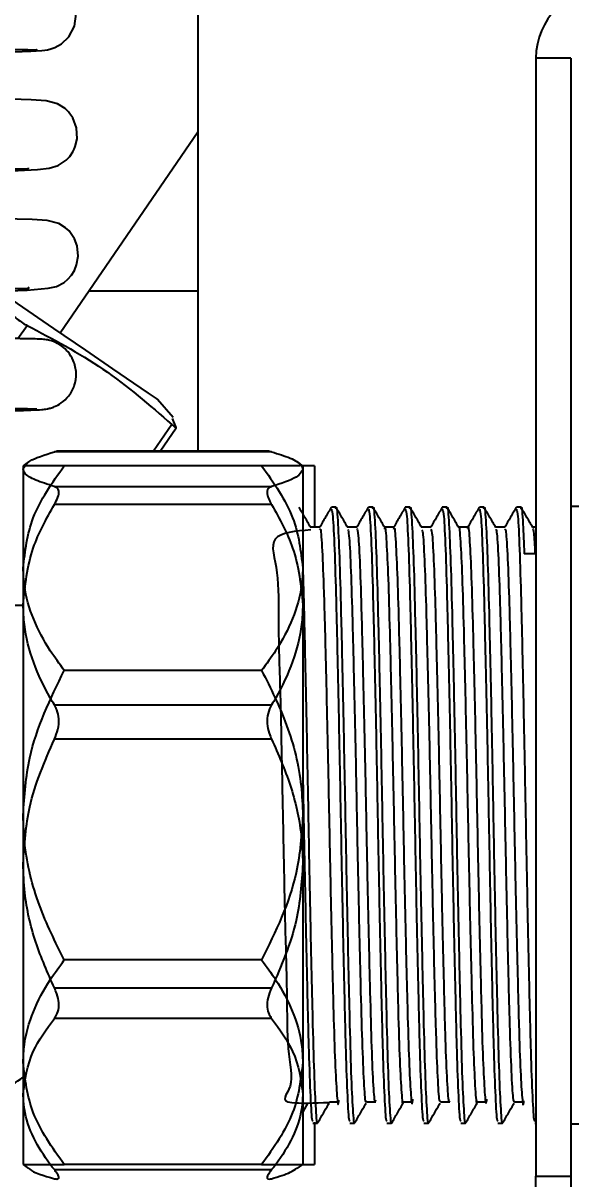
# Model space of a CAD drawing. Extents: x 150 to 4150, y 50 to 2920.
# Drawn here: x 2124.5 to 2183.2, y 2088.6 to 2212.7 of the extents above; entities that cross this region are included whole.
import ezdxf

# ---------------------------------------------------------------- set-up
doc = ezdxf.new("R2010")
doc.units = 0
doc.header["$LTSCALE"] = 10
doc.linetypes.add('SLD-KATı', pattern=[0])
doc.layers.get('0').update_dxf_attribs({"linetype": 'CONTINUOUS'})
doc.styles.add('SLDTEXTSTYLE1', font='GOTHIC.TTF', dxfattribs={"width": 0.913})
doc.dimstyles.new('SLDDIMSTYLE1', dxfattribs={"dimtxt": 35, "dimasz": 33.02, "dimexe": 0, "dimexo": 0.0625, "dimgap": 8.75, "dimtad": 1, "dimdec": 0, "dimlfac": 0.4, "dimrnd": 1e-09, "dimzin": 12, "dimtxsty": 'SLDTEXTSTYLE1', "dimsah": 1, "dimcen": 0.09, "dimazin": 3, "dimtfac": 1, "dimtdec": 0, "dimtofl": 0, "dimtmove": 0, "dimatfit": 3, "dimtolj": 1, "dimtzin": 12})

# ---------------------------------------------------------------- blocks, each defined once
blk = doc.blocks.new('_D_6')
at = {"color": 7, "linetype": 'SLD-KATı'}
for p, q in [((1827.42, 2075.93), (1827.42, 2774.35)), ((2420.73, 2483.92), (2420.73, 2774.35)), ((2420.73, 2764.35), (1827.42, 2764.35))]:
    blk.add_line(p, q, dxfattribs=at)
for points in [[(1827.42, 2764.35), (1860.44, 2759.27), (1860.44, 2769.43)], [(2420.73, 2764.35), (2387.71, 2769.43), (2387.71, 2759.27)]]:
    blk.add_solid(points, dxfattribs=at)
at = {"color": 7, "linetype": 'SLD-KATı', "insert": (2084.92, 2809.05), "char_height": 35, "attachment_point": 1, "style": 'SLDTEXTSTYLE1'}
blk.add_mtext('237', dxfattribs=at)

msp = doc.modelspace()

# ---------------------------------------------------------------- linework, layer by layer
at = {"color": 7, "linetype": 'SLD-KATı'}
for p, q in [((2143.23, 2240.16), (2143.23, 2166.72)), ((2183.23, 2208.92), (2179.48, 2208.92)), ((2179.48, 2208.92), (2179.48, 2088.92)), ((2183.23, 2208.92), (2183.23, 2088.92)), ((2128.45, 2179.43), (2143.23, 2201.01)), ((2143.23, 2183.92), (2131.52, 2183.92)), ((2140.57, 2170.33), (2138.9, 2172.27)), ((2139.18, 2166.72), (2140.91, 2169.24)), ((2140.91, 2169.26), (2140.49, 2170.25)), ((2125.06, 2165.58), (2124.48, 2165.17)), ((2127.83, 2166.67), (2128.07, 2166.69)), ((2151.13, 2166.67), (2127.83, 2166.67)), ((2150.86, 2166.72), (2128.07, 2166.72)), ((2154.48, 2165.17), (2153.87, 2165.59)), ((2124.48, 2165.17), (2124.48, 2164.81)), ((2124.48, 2165.17), (2124.48, 2154.18)), ((2124.48, 2164.81), (2124.48, 2150.26)), ((2150.06, 2165.17), (2128.89, 2165.17)), ((2154.48, 2165.17), (2154.48, 2164.81)), ((2154.48, 2165.17), (2154.48, 2154.18)), ((2154.48, 2164.81), (2154.48, 2150.26)), ((2155.73, 2165.17), (2155.73, 2158.63)), ((2127.83, 2162.94), (2151.13, 2162.94)), ((2151.13, 2161), (2127.83, 2161)), ((2158.03, 2160.72), (2157.54, 2160.72)), ((2162, 2160.72), (2161.51, 2160.72)), ((2165.97, 2160.72), (2165.47, 2160.72)), ((2169.94, 2160.72), (2169.44, 2160.72)), ((2173.91, 2160.72), (2173.41, 2160.72)), ((2177.88, 2160.72), (2177.38, 2160.72)), ((2188.23, 2160.79), (2183.23, 2160.79)), ((2156.3, 2158.57), (2155.31, 2158.57)), ((2160.27, 2158.57), (2159.28, 2158.57)), ((2164.23, 2158.57), (2163.25, 2158.57)), ((2168.2, 2158.57), (2167.22, 2158.57)), ((2172.17, 2158.57), (2171.19, 2158.57)), ((2176.14, 2158.57), (2175.16, 2158.57)), ((2179.48, 2158.57), (2179.13, 2158.57)), ((2179.48, 2155.73), (2178.23, 2155.73)), ((2124.48, 2154.18), (2124.48, 2127.67)), ((2154.48, 2154.18), (2154.48, 2127.67)), ((2124.48, 2150.17), (2094.82, 2150.17)), ((2124.48, 2150.26), (2124.48, 2122.47)), ((2154.48, 2150.26), (2154.48, 2122.47)), ((2150.06, 2143.2), (2128.89, 2143.2)), ((2127.83, 2139.51), (2151.13, 2139.51)), ((2151.13, 2135.81), (2127.83, 2135.81)), ((2124.48, 2127.67), (2124.48, 2101.15)), ((2154.48, 2127.67), (2154.48, 2101.15)), ((2124.48, 2122.47), (2124.48, 2097.73)), ((2154.48, 2122.47), (2154.48, 2097.73)), ((2150.06, 2112.13), (2128.89, 2112.13)), ((2127.83, 2109.14), (2151.13, 2109.14)), ((2151.13, 2105.84), (2127.83, 2105.84)), ((2124.48, 2101.15), (2124.48, 2090.17)), ((2154.48, 2101.15), (2154.48, 2090.17)), ((2124.48, 2097.73), (2124.48, 2090.17)), ((2154.48, 2097.73), (2154.48, 2090.17)), ((2155.01, 2096.79), (2154.48, 2095.84)), ((2157.35, 2096.92), (2158.34, 2096.92)), ((2161.32, 2096.92), (2162.31, 2096.92)), ((2165.29, 2096.92), (2166.28, 2096.92)), ((2169.26, 2096.92), (2170.25, 2096.92)), ((2173.22, 2096.92), (2174.22, 2096.92)), ((2177.19, 2096.92), (2178.19, 2096.92)), ((2155.55, 2094.62), (2156.05, 2094.62)), ((2155.73, 2094.72), (2155.73, 2090.17)), ((2159.52, 2094.62), (2160.02, 2094.62)), ((2163.49, 2094.62), (2163.99, 2094.62)), ((2167.46, 2094.62), (2167.96, 2094.62)), ((2171.43, 2094.62), (2171.92, 2094.62)), ((2175.4, 2094.62), (2175.89, 2094.62)), ((2179.36, 2094.62), (2179.48, 2094.62)), ((2183.23, 2094.54), (2188.23, 2094.54)), ((2124.48, 2090.17), (2125.06, 2089.76)), ((2150.06, 2090.17), (2128.89, 2090.17)), ((2153.87, 2089.74), (2154.48, 2090.17)), ((2127.83, 2089.63), (2151.13, 2089.63)), ((2179.48, 2088.92), (2183.23, 2088.92)), ((2179.48, 2076.42), (2179.48, 2088.92)), ((2183.23, 2088.92), (2183.23, 2076.42))]:
    msp.add_line(p, q, dxfattribs=at)
at = {"color": 8, "linetype": 'SLD-KATı'}
for p, q in [((2123.92, 2178.81), (2124.9, 2180.23)), ((2140.42, 2169.59), (2138.45, 2166.72))]:
    msp.add_line(p, q, dxfattribs=at)
at = {"color": 7, "linetype": 'SLD-KATı', "flags": 128}
for points in [[(2050.64, 2208.8), (2056.19, 2208.83), (2062.09, 2208.86), (2068.21, 2208.91), (2074.47, 2208.96), (2080.75, 2209.01), (2086.97, 2209.07), (2093.02, 2209.13), (2098.81, 2209.2), (2104.25, 2209.27), (2109.25, 2209.34), (2113.74, 2209.41), (2117.63, 2209.48), (2120.89, 2209.54), (2123.45, 2209.6), (2125.3, 2209.66), (2126.48, 2209.73), (2126.79, 2209.76), (2127.11, 2209.81), (2127.44, 2209.89), (2127.88, 2210.05), (2128.61, 2210.45), (2129.39, 2211.21), (2129.98, 2212.33), (2130.16, 2213.68), (2129.85, 2215.02), (2129.27, 2215.93), (2128.61, 2216.54), (2127.98, 2216.91), (2127.51, 2217.09), (2127.21, 2217.17), (2126.97, 2217.22), (2126.7, 2217.25), (2126.34, 2217.28), (2125.36, 2217.31), (2123.67, 2217.34), (2121.14, 2217.36), (2117.94, 2217.37), (2114.1, 2217.38), (2109.67, 2217.37), (2104.72, 2217.35), (2099.32, 2217.33), (2093.56, 2217.3), (2087.53, 2217.26), (2081.32, 2217.21), (2075.04, 2217.16), (2068.78, 2217.1), (2063.37, 2217.05), (2063.37, 2217.05)], [(2048.07, 2195.95), (2052.5, 2195.97), (2061.9, 2196.02), (2070.6, 2196.08), (2078.16, 2196.15), (2084.37, 2196.2), (2089.53, 2196.26), (2099.62, 2196.37), (2109.07, 2196.5), (2113.63, 2196.57), (2118.25, 2196.65), (2122.55, 2196.77), (2126.02, 2196.96), (2127.28, 2197.11), (2128.25, 2197.4), (2129.1, 2197.95), (2129.48, 2198.35), (2129.81, 2198.84), (2129.95, 2199.13), (2130.07, 2199.43), (2130.26, 2200.25), (2130.2, 2201.44), (2129.8, 2202.5), (2129.5, 2202.95), (2129.34, 2203.15), (2128.98, 2203.5), (2128.15, 2204.01), (2126.95, 2204.32), (2125.34, 2204.43), (2123.19, 2204.5), (2120.56, 2204.52), (2118.16, 2204.53), (2115.46, 2204.54), (2111.64, 2204.53), (2106.15, 2204.52), (2098.69, 2204.49), (2089.13, 2204.43), (2083.47, 2204.39), (2077.26, 2204.34), (2070.76, 2204.3), (2063.95, 2204.23), (2063.95, 2204.23)], [(2069.88, 2183.24), (2073.63, 2183.27), (2079.26, 2183.32), (2084.63, 2183.37), (2094.97, 2183.47), (2104.52, 2183.59), (2109.28, 2183.66), (2113.9, 2183.73), (2118.15, 2183.8), (2121.86, 2183.89), (2124.91, 2184.01), (2127.18, 2184.21), (2128.04, 2184.41), (2128.88, 2184.84), (2129.28, 2185.18), (2129.66, 2185.61), (2129.98, 2186.12), (2130.22, 2186.72), (2130.38, 2187.66), (2130.26, 2188.77), (2129.99, 2189.51), (2129.71, 2189.96), (2129.4, 2190.36), (2129.04, 2190.69), (2128.31, 2191.16), (2127.05, 2191.49), (2125.46, 2191.61), (2120.58, 2191.69), (2117.17, 2191.7), (2113.13, 2191.7), (2103.48, 2191.67), (2098.23, 2191.65), (2093.34, 2191.62), (2090.35, 2191.6), (2087.51, 2191.58), (2083.47, 2191.55), (2079.28, 2191.52), (2074.13, 2191.48), (2068.19, 2191.43), (2061.51, 2191.36), (2061.51, 2191.36)], [(2122.08, 2183.79), (2123.85, 2182.58), (2127.75, 2179.91), (2131.18, 2177.56), (2134.07, 2175.58), (2136.33, 2174.04), (2137.9, 2172.96), (2138.75, 2172.38), (2138.9, 2172.27)]]:
    msp.add_lwpolyline(points, dxfattribs=at)
at = {"color": 7, "linetype": 'SLD-KATı'}
msp.add_arc((2186.98, 2208.92), 7.5, 90, 180, dxfattribs=at)
for points, knots in [([(2063.45, 2209.55), (2064.52, 2209.56), (2067.62, 2209.59), (2072.88, 2209.64), (2079.17, 2209.7), (2085.42, 2209.75), (2091.53, 2209.79), (2097.41, 2209.82), (2102.95, 2209.85), (2108.07, 2209.87), (2112.69, 2209.88), (2116.73, 2209.88), (2120.14, 2209.87), (2122.83, 2209.85), (2124.73, 2209.83), (2125.61, 2209.81), (2126, 2209.78), (2125.93, 2209.79), (2125.92, 2209.79)], [0, 0, 0, 0, 0.037675, 0.109389, 0.18114, 0.252892, 0.324641, 0.396388, 0.468126, 0.539855, 0.611567, 0.683247, 0.754871, 0.826379, 0.897595, 0.959221, 0.992268, 1, 1, 1, 1]), ([(2064.07, 2196.73), (2067.77, 2196.76), (2074.8, 2196.83), (2084.83, 2196.9), (2093.19, 2196.96), (2099.8, 2196.99), (2104.95, 2197.02), (2110.65, 2197.03), (2115.58, 2197.04), (2119.72, 2197.04), (2122.4, 2197.04), (2124.21, 2197.04), (2125.06, 2197.03), (2125.05, 2197.1), (2125.05, 2197.12)], [0, 0, 0, 0, 0.132553, 0.251332, 0.35191, 0.436758, 0.506182, 0.56435, 0.691417, 0.761636, 0.836177, 0.913604, 0.977374, 1, 1, 1, 1]), ([(2069.73, 2183.94), (2070.71, 2183.95), (2074.97, 2183.99), (2082.25, 2184.04), (2090.64, 2184.1), (2097.33, 2184.14), (2102.64, 2184.17), (2108.58, 2184.19), (2113.79, 2184.2), (2118.2, 2184.2), (2121.98, 2184.18), (2124.23, 2184.19), (2125.18, 2184.18), (2125.07, 2184.29), (2125.03, 2184.32)], [0, 0, 0, 0, 0.037871, 0.164695, 0.271538, 0.361451, 0.434429, 0.499033, 0.633865, 0.704295, 0.776158, 0.912391, 0.976156, 1, 1, 1, 1]), ([(2123.49, 2181.19), (2123.7, 2181.02), (2124.12, 2180.68), (2124.6, 2180.38), (2124.83, 2180.26), (2124.9, 2180.23)], [0, 0, 0, 0, 0.417126, 0.8343144, 1, 1, 1, 1]), ([(2124.9, 2180.23), (2127.68, 2178.76), (2133.26, 2175.82), (2138.03, 2171.68), (2140.42, 2169.59)], [0, 0, 0, 0, 0.49759, 1, 1, 1, 1]), ([(2067.75, 2170.39), (2067.95, 2170.39), (2070.2, 2170.4), (2074.63, 2170.44), (2080.91, 2170.5), (2087.15, 2170.56), (2093.21, 2170.62), (2099.01, 2170.69), (2104.45, 2170.75), (2109.45, 2170.82), (2113.93, 2170.89), (2117.83, 2170.96), (2121.07, 2171.02), (2123.62, 2171.08), (2125.46, 2171.14), (2126.26, 2171.18), (2126.72, 2171.22), (2127, 2171.26), (2127.37, 2171.34), (2127.91, 2171.51), (2128.65, 2171.91), (2129.44, 2172.65), (2130.04, 2173.75), (2130.25, 2175.11), (2129.96, 2176.39), (2129.36, 2177.36), (2128.69, 2178), (2128.04, 2178.38), (2127.53, 2178.57), (2127.18, 2178.65), (2126.9, 2178.7), (2126.62, 2178.73), (2126.25, 2178.76), (2125.53, 2178.78), (2124.01, 2178.81), (2121.63, 2178.83), (2118.5, 2178.84), (2114.72, 2178.84), (2110.35, 2178.84), (2105.44, 2178.82), (2100.08, 2178.8), (2094.35, 2178.77), (2088.33, 2178.73), (2082.13, 2178.68), (2076.67, 2178.64), (2073.33, 2178.61), (2072.09, 2178.6)], [0, 0, 0, 0, 0.003557, 0.038813, 0.074068, 0.109324, 0.14458, 0.179838, 0.215099, 0.250365, 0.28564, 0.320929, 0.356244, 0.391614, 0.427124, 0.463146, 0.473172, 0.479694, 0.483529, 0.487015, 0.491993, 0.498174, 0.505296, 0.512939, 0.520761, 0.526919, 0.532093, 0.536475, 0.539962, 0.542811, 0.546137, 0.551841, 0.563863, 0.590792, 0.624969, 0.661131, 0.696662, 0.732032, 0.767344, 0.80263, 0.837902, 0.873166, 0.908425, 0.943682, 0.978938, 1, 1, 1, 1]), ([(2067.29, 2171.05), (2067.46, 2171.05), (2069.66, 2171.07), (2074.03, 2171.11), (2080.31, 2171.17), (2086.55, 2171.22), (2092.63, 2171.26), (2098.45, 2171.29), (2103.92, 2171.32), (2108.95, 2171.33), (2113.47, 2171.34), (2117.4, 2171.34), (2120.68, 2171.33), (2123.26, 2171.32), (2124.95, 2171.3), (2125.82, 2171.27), (2125.93, 2171.26), (2125.96, 2171.26)], [0, 0, 0, 0, 0.006069, 0.081158, 0.156249, 0.231341, 0.306429, 0.381514, 0.456593, 0.531658, 0.606703, 0.681716, 0.756663, 0.831473, 0.905926, 0.967701, 1, 1, 1, 1]), ([(2140.42, 2169.59), (2140.54, 2169.49), (2140.78, 2169.28), (2140.9, 2169.22), (2140.91, 2169.25), (2140.91, 2169.26)], [0, 0, 0, 0, 0.417116, 0.834303, 1, 1, 1, 1]), ([(2124.48, 2164.81), (2124.62, 2165.09), (2124.92, 2165.74), (2126.79, 2166.34), (2127.83, 2166.67)], [0, 0, 0, 0, 0.444644, 1, 1, 1, 1]), ([(2150.86, 2166.71), (2150.86, 2166.72), (2150.91, 2166.74), (2151.02, 2166.7), (2151.13, 2166.67)], [0, 0, 0, 0, 0.051961, 1, 1, 1, 1]), ([(2151.13, 2166.67), (2151.85, 2166.44), (2153.29, 2165.99), (2154.33, 2165.35), (2154.44, 2164.95), (2154.48, 2164.81)], [0, 0, 0, 0, 0.382411, 0.774654, 1, 1, 1, 1]), ([(2124.48, 2154.18), (2124.69, 2156.01), (2125.15, 2159.87), (2127.6, 2163.34), (2128.89, 2165.17)], [0, 0, 0, 0, 0.472492, 1, 1, 1, 1]), ([(2127.83, 2162.94), (2127.11, 2163.17), (2125.66, 2163.63), (2124.62, 2164.26), (2124.52, 2164.66), (2124.48, 2164.81)], [0, 0, 0, 0, 0.38241, 0.774652, 1, 1, 1, 1]), ([(2128.89, 2165.17), (2127.94, 2165.17), (2126.01, 2165.17), (2124.77, 2165.17), (2124.64, 2165.17), (2124.63, 2165.17)], [0, 0, 0, 0, 0.472467, 0.960722, 1, 1, 1, 1]), ([(2150.06, 2165.17), (2151.36, 2163.34), (2153.8, 2159.87), (2154.26, 2156.01), (2154.48, 2154.18)], [0, 0, 0, 0, 0.527508, 1, 1, 1, 1]), ([(2154.18, 2165.17), (2154.08, 2165.17), (2153.7, 2165.17), (2151.61, 2165.17), (2150.06, 2165.17)], [0, 0, 0, 0, 0.2634736, 1, 1, 1, 1]), ([(2154.48, 2164.81), (2154.34, 2164.52), (2154.03, 2163.87), (2152.17, 2163.27), (2151.13, 2162.94)], [0, 0, 0, 0, 0.444645, 1, 1, 1, 1]), ([(2155.73, 2165.17), (2155.66, 2165.17), (2155.59, 2165.17), (2154.53, 2165.17), (2154.48, 2165.17)], [0, 0, 0, 0, 0.9498647, 1, 1, 1, 1]), ([(2127.83, 2161), (2127.97, 2161.27), (2128.27, 2161.81), (2128.35, 2162.45), (2128.16, 2162.81), (2127.92, 2162.9), (2127.83, 2162.94)], [0, 0, 0, 0, 0.280693, 0.56283, 0.825744, 1, 1, 1, 1]), ([(2151.13, 2162.94), (2150.98, 2162.87), (2150.69, 2162.73), (2150.61, 2162.21), (2150.8, 2161.59), (2151.04, 2161.17), (2151.13, 2161)], [0, 0, 0, 0, 0.280694, 0.56283, 0.825744, 1, 1, 1, 1]), ([(2124.48, 2150.26), (2124.69, 2152.31), (2125.07, 2156.05), (2126.97, 2159.47), (2127.83, 2161)], [0, 0, 0, 0, 0.55101, 1, 1, 1, 1]), ([(2151.13, 2161), (2151.98, 2159.47), (2153.89, 2156.05), (2154.27, 2152.31), (2154.48, 2150.26)], [0, 0, 0, 0, 0.44899, 1, 1, 1, 1]), ([(2155.32, 2158.55), (2155.12, 2158.91), (2154.7, 2159.63), (2154.28, 2160.35), (2154.08, 2160.71)], [0, 0, 0, 0, 0.499979, 1, 1, 1, 1]), ([(2157.52, 2160.71), (2157.32, 2160.35), (2156.9, 2159.64), (2156.49, 2158.92), (2156.29, 2158.57)], [0, 0, 0, 0, 0.502558, 1, 1, 1, 1]), ([(2158.03, 2160.52), (2158.04, 2160.58), (2158.11, 2160.96), (2158.24, 2159.17), (2158.42, 2155.11), (2158.59, 2148.72), (2158.77, 2140.78), (2158.95, 2131.81), (2159.12, 2122.52), (2159.3, 2113.63), (2159.48, 2105.84), (2159.64, 2099.66), (2159.83, 2095.85), (2159.96, 2094.26), (2160.03, 2094.76), (2160.04, 2094.84)], [0, 0, 0, 0, 0.017019, 0.104827, 0.193363, 0.279901, 0.368087, 0.456393, 0.542892, 0.631352, 0.719319, 0.805976, 0.8946, 0.982125, 1, 1, 1, 1]), ([(2159.29, 2158.55), (2159.09, 2158.91), (2158.67, 2159.63), (2158.25, 2160.35), (2158.04, 2160.72)], [0, 0, 0, 0, 0.500014, 1, 1, 1, 1]), ([(2161.49, 2160.71), (2161.28, 2160.35), (2160.87, 2159.64), (2160.46, 2158.92), (2160.26, 2158.57)], [0, 0, 0, 0, 0.502558, 1, 1, 1, 1]), ([(2162, 2160.52), (2162.01, 2160.58), (2162.08, 2160.96), (2162.21, 2159.17), (2162.39, 2155.11), (2162.56, 2148.72), (2162.74, 2140.78), (2162.92, 2131.81), (2163.09, 2122.52), (2163.27, 2113.63), (2163.45, 2105.84), (2163.61, 2099.66), (2163.8, 2095.85), (2163.93, 2094.26), (2164, 2094.76), (2164.01, 2094.85)], [0, 0, 0, 0, 0.017009, 0.10476, 0.193241, 0.279724, 0.367855, 0.456105, 0.54255, 0.630954, 0.718866, 0.805468, 0.894036, 0.981506, 1, 1, 1, 1]), ([(2163.26, 2158.55), (2163.05, 2158.91), (2162.64, 2159.63), (2162.22, 2160.35), (2162.01, 2160.71)], [0, 0, 0, 0, 0.500009, 1, 1, 1, 1]), ([(2165.46, 2160.71), (2165.25, 2160.35), (2164.84, 2159.64), (2164.43, 2158.92), (2164.22, 2158.57)], [0, 0, 0, 0, 0.502558, 1, 1, 1, 1]), ([(2165.97, 2160.52), (2165.98, 2160.58), (2166.05, 2160.96), (2166.18, 2159.17), (2166.36, 2155.11), (2166.53, 2148.72), (2166.71, 2140.78), (2166.89, 2131.81), (2167.05, 2122.52), (2167.24, 2113.63), (2167.42, 2105.84), (2167.58, 2099.66), (2167.77, 2095.85), (2167.89, 2094.26), (2167.96, 2094.76), (2167.98, 2094.84)], [0, 0, 0, 0, 0.017018, 0.104817, 0.193345, 0.279875, 0.368053, 0.45635, 0.542842, 0.631293, 0.719252, 0.805901, 0.894517, 0.982034, 1, 1, 1, 1]), ([(2167.23, 2158.55), (2167.02, 2158.91), (2166.61, 2159.63), (2166.19, 2160.35), (2165.98, 2160.71)], [0, 0, 0, 0, 0.499979, 1, 1, 1, 1]), ([(2169.43, 2160.71), (2169.22, 2160.35), (2168.81, 2159.64), (2168.4, 2158.92), (2168.19, 2158.57)], [0, 0, 0, 0, 0.502588, 1, 1, 1, 1]), ([(2169.94, 2160.52), (2169.95, 2160.58), (2170.02, 2160.96), (2170.15, 2159.17), (2170.33, 2155.11), (2170.5, 2148.72), (2170.68, 2140.78), (2170.86, 2131.81), (2171.02, 2122.52), (2171.21, 2113.63), (2171.38, 2105.84), (2171.55, 2099.66), (2171.73, 2095.85), (2171.86, 2094.26), (2171.93, 2094.75), (2171.94, 2094.84)], [0, 0, 0, 0, 0.0170232, 0.1048497, 0.193406, 0.2799629, 0.3681688, 0.4564941, 0.5430127, 0.6314916, 0.7194785, 0.8061545, 0.8947986, 0.982343, 1, 1, 1, 1]), ([(2171.2, 2158.55), (2170.99, 2158.91), (2170.57, 2159.63), (2170.16, 2160.36), (2169.95, 2160.72)], [0, 0, 0, 0, 0.499978, 1, 1, 1, 1]), ([(2173.4, 2160.71), (2173.19, 2160.35), (2172.78, 2159.64), (2172.37, 2158.92), (2172.16, 2158.57)], [0, 0, 0, 0, 0.502573, 1, 1, 1, 1]), ([(2173.91, 2160.52), (2173.92, 2160.58), (2173.99, 2160.96), (2174.12, 2159.17), (2174.3, 2155.11), (2174.47, 2148.72), (2174.65, 2140.78), (2174.83, 2131.81), (2174.99, 2122.52), (2175.17, 2113.63), (2175.35, 2105.84), (2175.52, 2099.66), (2175.7, 2095.85), (2175.83, 2094.26), (2175.9, 2094.76), (2175.91, 2094.84)], [0, 0, 0, 0, 0.017019, 0.104821, 0.193353, 0.279886, 0.368068, 0.456369, 0.542864, 0.631318, 0.719281, 0.805933, 0.894553, 0.982073, 1, 1, 1, 1]), ([(2175.17, 2158.55), (2174.96, 2158.91), (2174.54, 2159.63), (2174.13, 2160.35), (2173.92, 2160.71)], [0, 0, 0, 0, 0.500008, 1, 1, 1, 1]), ([(2177.37, 2160.71), (2177.16, 2160.35), (2176.75, 2159.64), (2176.34, 2158.92), (2176.13, 2158.57)], [0, 0, 0, 0, 0.502558, 1, 1, 1, 1]), ([(2177.88, 2160.52), (2177.89, 2160.58), (2177.96, 2160.96), (2178.07, 2159.41), (2178.18, 2156.86), (2178.23, 2155.73)], [0, 0, 0, 0, 0.097027, 0.597612, 1, 1, 1, 1]), ([(2179.14, 2158.55), (2178.93, 2158.91), (2178.51, 2159.63), (2178.1, 2160.35), (2177.89, 2160.71)], [0, 0, 0, 0, 0.4999855, 1, 1, 1, 1]), ([(2157.54, 2160.5), (2157.58, 2160.44), (2157.68, 2160.3), (2157.85, 2157.09), (2158.03, 2151.65), (2158.2, 2144.29), (2158.38, 2135.68), (2158.55, 2126.44), (2158.73, 2117.29), (2158.91, 2108.96), (2159.08, 2102.02), (2159.25, 2097.19), (2159.41, 2094.7), (2159.49, 2094.87), (2159.52, 2094.93)], [0, 0, 0, 0, 0.068306, 0.157852, 0.246133, 0.334143, 0.423717, 0.511504, 0.60003, 0.689521, 0.777, 0.865948, 0.955247, 1, 1, 1, 1]), ([(2161.51, 2160.5), (2161.55, 2160.44), (2161.65, 2160.3), (2161.82, 2157.09), (2161.99, 2151.65), (2162.17, 2144.29), (2162.35, 2135.68), (2162.52, 2126.44), (2162.69, 2117.29), (2162.88, 2108.96), (2163.04, 2102.02), (2163.22, 2097.19), (2163.38, 2094.7), (2163.46, 2094.87), (2163.49, 2094.93)], [0, 0, 0, 0, 0.068306, 0.157852, 0.246133, 0.334143, 0.423717, 0.511504, 0.60003, 0.689521, 0.777, 0.865948, 0.955247, 1, 1, 1, 1]), ([(2165.47, 2160.5), (2165.52, 2160.44), (2165.62, 2160.3), (2165.79, 2157.09), (2165.96, 2151.65), (2166.13, 2144.29), (2166.32, 2135.68), (2166.49, 2126.44), (2166.66, 2117.29), (2166.85, 2108.96), (2167.01, 2102.02), (2167.19, 2097.19), (2167.34, 2094.7), (2167.43, 2094.87), (2167.46, 2094.93)], [0, 0, 0, 0, 0.068306, 0.157852, 0.246133, 0.334143, 0.423717, 0.511504, 0.60003, 0.689521, 0.777, 0.865948, 0.955247, 1, 1, 1, 1]), ([(2169.44, 2160.5), (2169.49, 2160.44), (2169.59, 2160.3), (2169.76, 2157.09), (2169.93, 2151.65), (2170.1, 2144.29), (2170.29, 2135.68), (2170.46, 2126.44), (2170.63, 2117.29), (2170.82, 2108.96), (2170.98, 2102.02), (2171.16, 2097.19), (2171.31, 2094.7), (2171.4, 2094.87), (2171.43, 2094.93)], [0, 0, 0, 0, 0.068306, 0.157852, 0.246133, 0.334143, 0.423717, 0.511504, 0.60003, 0.689521, 0.777, 0.865948, 0.955247, 1, 1, 1, 1]), ([(2173.41, 2160.5), (2173.46, 2160.44), (2173.56, 2160.3), (2173.73, 2157.09), (2173.9, 2151.65), (2174.07, 2144.29), (2174.26, 2135.68), (2174.43, 2126.44), (2174.6, 2117.29), (2174.78, 2108.96), (2174.95, 2102.02), (2175.13, 2097.19), (2175.28, 2094.7), (2175.37, 2094.87), (2175.4, 2094.93)], [0, 0, 0, 0, 0.068306, 0.157852, 0.246133, 0.334143, 0.423717, 0.511504, 0.60003, 0.689521, 0.777, 0.865948, 0.955247, 1, 1, 1, 1]), ([(2177.38, 2160.5), (2177.42, 2160.44), (2177.53, 2160.3), (2177.7, 2157.09), (2177.87, 2151.65), (2178.04, 2144.29), (2178.22, 2135.68), (2178.39, 2126.44), (2178.57, 2117.29), (2178.75, 2108.96), (2178.92, 2102.02), (2179.1, 2097.19), (2179.25, 2094.7), (2179.34, 2094.87), (2179.36, 2094.93)], [0, 0, 0, 0, 0.0683059, 0.1578519, 0.2461325, 0.3341426, 0.4237166, 0.5115039, 0.6000296, 0.6895213, 0.7769998, 0.865948, 0.9552469, 1, 1, 1, 1]), ([(2155.33, 2158.29), (2153.7, 2158.15), (2150.45, 2157.87), (2151.98, 2154.01), (2151.79, 2148.42), (2152.06, 2141.17), (2152.22, 2132.9), (2152.4, 2124.21), (2152.56, 2115.8), (2152.8, 2108.3), (2152.76, 2102.28), (2153.72, 2098.24), (2151.38, 2096.64), (2155.7, 2096.79), (2157.31, 2096.84)], [0, 0, 0, 0, 0.087301, 0.17432, 0.259458, 0.345699, 0.432586, 0.517517, 0.604119, 0.690766, 0.775683, 0.862539, 0.948843, 1, 1, 1, 1]), ([(2156.3, 2158.28), (2156.32, 2158.34), (2156.4, 2158.54), (2156.55, 2156.33), (2156.73, 2151.92), (2156.9, 2145.51), (2157.08, 2137.77), (2157.26, 2129.24), (2157.43, 2120.59), (2157.61, 2112.49), (2157.78, 2105.56), (2157.96, 2100.28), (2158.14, 2097.32), (2158.26, 2096.3), (2158.33, 2096.99), (2158.34, 2097.1)], [0, 0, 0, 0, 0.039327, 0.125813, 0.212121, 0.296863, 0.383565, 0.469492, 0.554482, 0.641292, 0.726737, 0.812163, 0.898976, 0.983977, 1, 1, 1, 1]), ([(2159.29, 2158.34), (2159.34, 2158.22), (2159.44, 2157.94), (2159.61, 2154.72), (2159.78, 2149.42), (2159.95, 2142.38), (2160.14, 2134.24), (2160.3, 2125.57), (2160.48, 2117.07), (2160.66, 2109.4), (2160.83, 2103.09), (2161.01, 2098.79), (2161.16, 2096.68), (2161.25, 2096.97), (2161.28, 2097.07)], [0, 0, 0, 0, 0.067428, 0.15698, 0.244916, 0.333225, 0.422738, 0.510289, 0.59906, 0.688423, 0.775785, 0.864915, 0.954018, 1, 1, 1, 1]), ([(2160.27, 2158.45), (2160.32, 2158.32), (2160.42, 2158.04), (2160.6, 2154.73), (2160.77, 2149.42), (2160.94, 2142.38), (2161.13, 2134.24), (2161.3, 2125.57), (2161.47, 2117.07), (2161.66, 2109.39), (2161.82, 2103.1), (2162, 2098.77), (2162.17, 2096.57), (2162.27, 2096.96), (2162.31, 2097.13)], [0, 0, 0, 0, 0.075679, 0.162486, 0.247726, 0.333328, 0.420096, 0.504963, 0.591013, 0.677637, 0.762321, 0.848718, 0.93509, 1, 1, 1, 1]), ([(2163.26, 2158.38), (2163.27, 2158.42), (2163.34, 2158.66), (2163.47, 2156.79), (2163.65, 2152.77), (2163.82, 2146.61), (2164, 2139.06), (2164.18, 2130.6), (2164.35, 2121.93), (2164.53, 2113.69), (2164.7, 2106.55), (2164.87, 2100.96), (2165.06, 2097.68), (2165.18, 2096.36), (2165.24, 2096.85), (2165.25, 2096.9)], [0, 0, 0, 0, 0.01565, 0.104587, 0.193885, 0.281246, 0.370501, 0.459499, 0.546942, 0.636407, 0.724999, 0.812721, 0.902284, 0.990368, 1, 1, 1, 1]), ([(2164.23, 2158.32), (2164.25, 2158.39), (2164.33, 2158.7), (2164.46, 2156.82), (2164.64, 2152.77), (2164.81, 2146.61), (2164.99, 2139.06), (2165.17, 2130.6), (2165.34, 2121.93), (2165.52, 2113.69), (2165.7, 2106.55), (2165.87, 2100.98), (2166.05, 2097.63), (2166.18, 2096.35), (2166.26, 2097.01), (2166.28, 2097.18)], [0, 0, 0, 0, 0.0259449, 0.1121552, 0.1987159, 0.2833992, 0.3699178, 0.4561883, 0.5409508, 0.6276723, 0.7135491, 0.7985816, 0.8853996, 0.9707836, 1, 1, 1, 1]), ([(2167.23, 2158.27), (2167.27, 2158.24), (2167.36, 2158.15), (2167.52, 2155.36), (2167.69, 2150.38), (2167.86, 2143.57), (2168.05, 2135.57), (2168.22, 2126.94), (2168.39, 2118.36), (2168.57, 2110.52), (2168.74, 2103.97), (2168.92, 2099.32), (2169.08, 2096.83), (2169.18, 2096.97), (2169.22, 2097.03)], [0, 0, 0, 0, 0.052489, 0.142063, 0.230537, 0.318471, 0.408104, 0.496062, 0.58451, 0.674089, 0.761686, 0.850584, 0.940001, 1, 1, 1, 1]), ([(2168.2, 2158.34), (2168.24, 2158.31), (2168.34, 2158.24), (2168.51, 2155.37), (2168.68, 2150.38), (2168.85, 2143.57), (2169.04, 2135.57), (2169.21, 2126.94), (2169.38, 2118.36), (2169.57, 2110.52), (2169.73, 2103.97), (2169.91, 2099.3), (2170.09, 2096.69), (2170.2, 2096.9), (2170.25, 2097)], [0, 0, 0, 0, 0.062158, 0.1489111, 0.2345982, 0.3197632, 0.4065729, 0.4917609, 0.5774227, 0.6641815, 0.7490189, 0.8351174, 0.9217182, 1, 1, 1, 1]), ([(2171.2, 2158.52), (2171.2, 2158.53), (2171.26, 2158.82), (2171.38, 2157.21), (2171.56, 2153.58), (2171.73, 2147.68), (2171.91, 2140.32), (2172.09, 2131.96), (2172.26, 2123.27), (2172.44, 2114.93), (2172.62, 2107.58), (2172.78, 2101.71), (2172.97, 2098.04), (2173.1, 2096.47), (2173.17, 2096.91), (2173.18, 2097)], [0, 0, 0, 0, 0.002371, 0.09097, 0.180473, 0.267957, 0.356967, 0.446267, 0.533658, 0.622974, 0.711961, 0.799457, 0.88897, 0.977538, 1, 1, 1, 1]), ([(2172.17, 2158.42), (2172.18, 2158.47), (2172.25, 2158.84), (2172.37, 2157.24), (2172.55, 2153.57), (2172.72, 2147.68), (2172.9, 2140.32), (2173.08, 2131.96), (2173.25, 2123.27), (2173.43, 2114.93), (2173.61, 2107.57), (2173.77, 2101.72), (2173.96, 2098), (2174.1, 2096.42), (2174.19, 2097.01), (2174.22, 2097.21)], [0, 0, 0, 0, 0.012682, 0.098532, 0.185258, 0.270027, 0.356276, 0.442805, 0.527484, 0.614029, 0.700255, 0.785037, 0.871772, 0.957592, 1, 1, 1, 1]), ([(2175.17, 2158.26), (2175.19, 2158.29), (2175.28, 2158.35), (2175.43, 2155.94), (2175.6, 2151.31), (2175.77, 2144.73), (2175.95, 2136.88), (2176.13, 2128.3), (2176.3, 2119.67), (2176.48, 2111.68), (2176.65, 2104.89), (2176.83, 2099.91), (2177, 2096.99), (2177.11, 2096.95), (2177.15, 2096.94)], [0, 0, 0, 0, 0.039264, 0.128629, 0.217434, 0.304983, 0.394503, 0.482852, 0.570775, 0.660341, 0.74818, 0.836621, 0.926121, 1, 1, 1, 1]), ([(2176.14, 2158.29), (2176.17, 2158.32), (2176.26, 2158.43), (2176.42, 2155.96), (2176.6, 2151.3), (2176.76, 2144.73), (2176.95, 2136.88), (2177.12, 2128.3), (2177.29, 2119.67), (2177.48, 2111.67), (2177.65, 2104.91), (2177.82, 2099.82), (2178, 2097.15), (2178.12, 2096.27), (2178.18, 2096.95), (2178.19, 2097.01)], [0, 0, 0, 0, 0.048661, 0.135284, 0.221366, 0.306229, 0.393003, 0.478642, 0.563868, 0.650686, 0.735832, 0.821559, 0.908314, 0.993131, 1, 1, 1, 1]), ([(2179.14, 2158.42), (2179.19, 2158.29), (2179.27, 2158.1), (2179.35, 2156.36), (2179.38, 2155.73)], [0, 0, 0, 0, 0.640549, 1, 1, 1, 1]), ([(2128.89, 2143.2), (2128.38, 2143.9), (2127.08, 2145.67), (2125.48, 2148.69), (2124.59, 2151.7), (2124.51, 2153.55), (2124.48, 2154.18)], [0, 0, 0, 0, 0.205614, 0.517013, 0.836167, 1, 1, 1, 1]), ([(2154.48, 2154.18), (2154.45, 2153.55), (2154.37, 2151.73), (2153.49, 2148.72), (2151.9, 2145.69), (2150.58, 2143.9), (2150.06, 2143.2)], [0, 0, 0, 0, 0.163831, 0.474629, 0.794388, 1, 1, 1, 1]), ([(2154.48, 2153.81), (2154.53, 2152.14), (2154.63, 2148.48), (2154.8, 2140.75), (2154.98, 2131.82), (2155.15, 2122.52), (2155.33, 2113.63), (2155.51, 2105.84), (2155.68, 2099.66), (2155.86, 2095.85), (2155.99, 2094.26), (2156.06, 2094.75), (2156.07, 2094.84)], [0, 0, 0, 0, 0.093582, 0.204637, 0.315841, 0.424772, 0.53617, 0.646949, 0.756077, 0.867683, 0.977905, 1, 1, 1, 1]), ([(2127.83, 2139.51), (2127.68, 2139.76), (2126.81, 2141.22), (2125.48, 2144.05), (2124.59, 2147.45), (2124.51, 2149.55), (2124.48, 2150.26)], [0, 0, 0, 0, 0.073263, 0.436542, 0.808872, 1, 1, 1, 1]), ([(2154.48, 2150.26), (2154.45, 2149.55), (2154.37, 2147.49), (2153.49, 2144.09), (2152.17, 2141.26), (2151.28, 2139.76), (2151.13, 2139.51)], [0, 0, 0, 0, 0.1911258, 0.5537057, 0.9267379, 1, 1, 1, 1]), ([(2124.48, 2127.67), (2124.62, 2129.75), (2124.99, 2135.2), (2127.4, 2140.14), (2128.89, 2143.2)], [0, 0, 0, 0, 0.38142, 1, 1, 1, 1]), ([(2150.06, 2143.2), (2151.03, 2141.27), (2152.98, 2137.34), (2154.32, 2131.99), (2154.44, 2128.72), (2154.48, 2127.67)], [0, 0, 0, 0, 0.396748, 0.806752, 1, 1, 1, 1]), ([(2127.83, 2135.81), (2127.97, 2136.16), (2128.27, 2136.87), (2128.35, 2137.99), (2128.16, 2138.89), (2127.92, 2139.33), (2127.83, 2139.51)], [0, 0, 0, 0, 0.2806932, 0.5628297, 0.8257455, 1, 1, 1, 1]), ([(2151.13, 2139.51), (2150.98, 2139.22), (2150.69, 2138.63), (2150.61, 2137.53), (2150.8, 2136.56), (2151.04, 2136.02), (2151.13, 2135.81)], [0, 0, 0, 0, 0.280688, 0.562827, 0.825739, 1, 1, 1, 1]), ([(2124.48, 2122.47), (2124.62, 2124.53), (2124.92, 2129.17), (2126.79, 2133.44), (2127.83, 2135.81)], [0, 0, 0, 0, 0.444643, 1, 1, 1, 1]), ([(2151.13, 2135.81), (2151.85, 2134.19), (2153.29, 2130.91), (2154.33, 2126.36), (2154.44, 2123.51), (2154.48, 2122.47)], [0, 0, 0, 0, 0.382411, 0.774654, 1, 1, 1, 1]), ([(2154.48, 2131.96), (2154.51, 2130.13), (2154.6, 2125.27), (2154.76, 2117.28), (2154.94, 2108.96), (2155.11, 2102.02), (2155.29, 2097.19), (2155.44, 2094.7), (2155.52, 2094.87), (2155.55, 2094.93)], [0, 0, 0, 0, 0.098323, 0.261725, 0.426911, 0.588381, 0.752564, 0.917394, 1, 1, 1, 1]), ([(2128.89, 2112.13), (2127.93, 2114.07), (2125.98, 2118), (2124.64, 2123.34), (2124.52, 2126.62), (2124.48, 2127.67)], [0, 0, 0, 0, 0.396748, 0.806752, 1, 1, 1, 1]), ([(2154.48, 2127.67), (2154.34, 2125.59), (2153.97, 2120.13), (2151.56, 2115.19), (2150.06, 2112.13)], [0, 0, 0, 0, 0.381417, 1, 1, 1, 1]), ([(2127.83, 2109.14), (2127.11, 2110.76), (2125.66, 2114.04), (2124.62, 2118.58), (2124.52, 2121.43), (2124.48, 2122.47)], [0, 0, 0, 0, 0.3824103, 0.7746519, 1, 1, 1, 1]), ([(2154.48, 2122.47), (2154.34, 2120.41), (2154.03, 2115.78), (2152.17, 2111.51), (2151.13, 2109.14)], [0, 0, 0, 0, 0.444644, 1, 1, 1, 1]), ([(2124.48, 2101.15), (2124.51, 2101.78), (2124.58, 2103.61), (2125.47, 2106.62), (2127.05, 2109.64), (2128.38, 2111.43), (2128.89, 2112.13)], [0, 0, 0, 0, 0.163833, 0.47463, 0.794389, 1, 1, 1, 1]), ([(2150.06, 2112.13), (2150.58, 2111.43), (2151.88, 2109.67), (2153.47, 2106.65), (2154.37, 2103.64), (2154.45, 2101.78), (2154.48, 2101.15)], [0, 0, 0, 0, 0.205612, 0.517013, 0.836166, 1, 1, 1, 1]), ([(2127.83, 2105.84), (2127.97, 2106.07), (2128.27, 2106.53), (2128.35, 2107.49), (2128.16, 2108.39), (2127.92, 2108.93), (2127.83, 2109.14)], [0, 0, 0, 0, 0.280692, 0.5628327, 0.825747, 1, 1, 1, 1]), ([(2151.13, 2109.14), (2150.98, 2108.79), (2150.69, 2108.1), (2150.61, 2107.08), (2150.8, 2106.32), (2151.04, 2105.98), (2151.13, 2105.84)], [0, 0, 0, 0, 0.28069, 0.5628304, 0.8257469, 1, 1, 1, 1]), ([(2124.48, 2097.73), (2124.69, 2099.29), (2125.07, 2102.11), (2126.97, 2104.69), (2127.83, 2105.84)], [0, 0, 0, 0, 0.551009, 1, 1, 1, 1]), ([(2151.13, 2105.84), (2151.98, 2104.69), (2153.89, 2102.11), (2154.27, 2099.29), (2154.48, 2097.73)], [0, 0, 0, 0, 0.448991, 1, 1, 1, 1]), ([(2128.89, 2090.17), (2127.6, 2092), (2125.15, 2095.47), (2124.69, 2099.33), (2124.48, 2101.15)], [0, 0, 0, 0, 0.527508, 1, 1, 1, 1]), ([(2154.48, 2101.15), (2154.26, 2099.33), (2153.8, 2095.47), (2151.36, 2092), (2150.06, 2090.17)], [0, 0, 0, 0, 0.472492, 1, 1, 1, 1]), ([(2088.32, 2073.79), (2088.47, 2073.91), (2092.9, 2077.49), (2100.67, 2083.13), (2111.13, 2090.57), (2118.59, 2095.66), (2122.99, 2098.56), (2124.48, 2099.54)], [0, 0, 0, 0, 0.013279, 0.400491, 0.655462, 0.883586, 1, 1, 1, 1]), ([(2127.83, 2089.63), (2127.68, 2089.81), (2126.81, 2090.92), (2125.48, 2093.05), (2124.59, 2095.62), (2124.51, 2097.2), (2124.48, 2097.73)], [0, 0, 0, 0, 0.073261, 0.436542, 0.808871, 1, 1, 1, 1]), ([(2154.48, 2097.73), (2154.45, 2097.2), (2154.37, 2095.64), (2153.49, 2093.08), (2152.17, 2090.94), (2151.28, 2089.81), (2151.13, 2089.63)], [0, 0, 0, 0, 0.191127, 0.553706, 0.92674, 1, 1, 1, 1]), ([(2156.06, 2094.62), (2156.27, 2094.98), (2156.68, 2095.7), (2157.1, 2096.42), (2157.31, 2096.78)], [0, 0, 0, 0, 0.499999, 1, 1, 1, 1]), ([(2160.03, 2094.62), (2160.24, 2094.98), (2160.65, 2095.7), (2161.07, 2096.42), (2161.28, 2096.78)], [0, 0, 0, 0, 0.499985, 1, 1, 1, 1]), ([(2164, 2094.62), (2164.21, 2094.98), (2164.62, 2095.7), (2165.04, 2096.43), (2165.25, 2096.79)], [0, 0, 0, 0, 0.499991, 1, 1, 1, 1]), ([(2167.97, 2094.62), (2168.17, 2094.98), (2168.59, 2095.7), (2169.01, 2096.42), (2169.22, 2096.78)], [0, 0, 0, 0, 0.499998, 1, 1, 1, 1]), ([(2171.93, 2094.62), (2172.14, 2094.98), (2172.56, 2095.7), (2172.98, 2096.42), (2173.18, 2096.78)], [0, 0, 0, 0, 0.500007, 1, 1, 1, 1]), ([(2175.9, 2094.62), (2176.11, 2094.98), (2176.53, 2095.7), (2176.94, 2096.42), (2177.15, 2096.78)], [0, 0, 0, 0, 0.499992, 1, 1, 1, 1]), ([(2124.48, 2090.17), (2124.62, 2090.17), (2124.99, 2090.17), (2127.4, 2090.17), (2128.89, 2090.17)], [0, 0, 0, 0, 0.381418, 1, 1, 1, 1]), ([(2150.06, 2090.17), (2151.03, 2090.17), (2152.98, 2090.17), (2154.32, 2090.17), (2154.44, 2090.17), (2154.48, 2090.17)], [0, 0, 0, 0, 0.396748, 0.806753, 1, 1, 1, 1]), ([(2154.48, 2090.17), (2154.53, 2090.17), (2155.59, 2090.17), (2155.66, 2090.17), (2155.73, 2090.17)], [0, 0, 0, 0, 0.0501353, 1, 1, 1, 1]), ([(2125.09, 2089.8), (2125.12, 2089.76), (2125.42, 2089.36), (2126.69, 2088.99), (2127.83, 2088.66)], [0, 0, 0, 0, 0.106751, 1, 1, 1, 1]), ([(2127.83, 2088.66), (2127.97, 2088.64), (2128.27, 2088.58), (2128.35, 2088.8), (2128.16, 2089.19), (2127.92, 2089.5), (2127.83, 2089.63)], [0, 0, 0, 0, 0.280691, 0.562827, 0.825745, 1, 1, 1, 1]), ([(2151.13, 2089.63), (2150.98, 2089.43), (2150.69, 2089.03), (2150.61, 2088.68), (2150.8, 2088.59), (2151.04, 2088.64), (2151.13, 2088.66)], [0, 0, 0, 0, 0.2806934, 0.5628289, 0.8257432, 1, 1, 1, 1]), ([(2151.13, 2088.66), (2151.88, 2088.89), (2153.1, 2089.26), (2153.63, 2089.65), (2153.83, 2089.8)], [0, 0, 0, 0, 0.61583, 1, 1, 1, 1])]:
    msp.add_open_spline(points, degree=3, knots=knots, dxfattribs=at)

# ---------------------------------------------------------------- dimensions: what is measured, and where the dimension line sits
dim = msp.add_linear_dim(base=(1827.42, 2764.35), p1=(2420.73, 2473.92), p2=(1827.42, 2065.93), dimstyle='SLDDIMSTYLE1', dxfattribs=at)
dim.commit()
dim.dimension.update_dxf_attribs({"geometry": '_D_6', "text_midpoint": (2123.71, 2764.35), "dimtype": 160})

doc.saveas('drawing.dxf')
